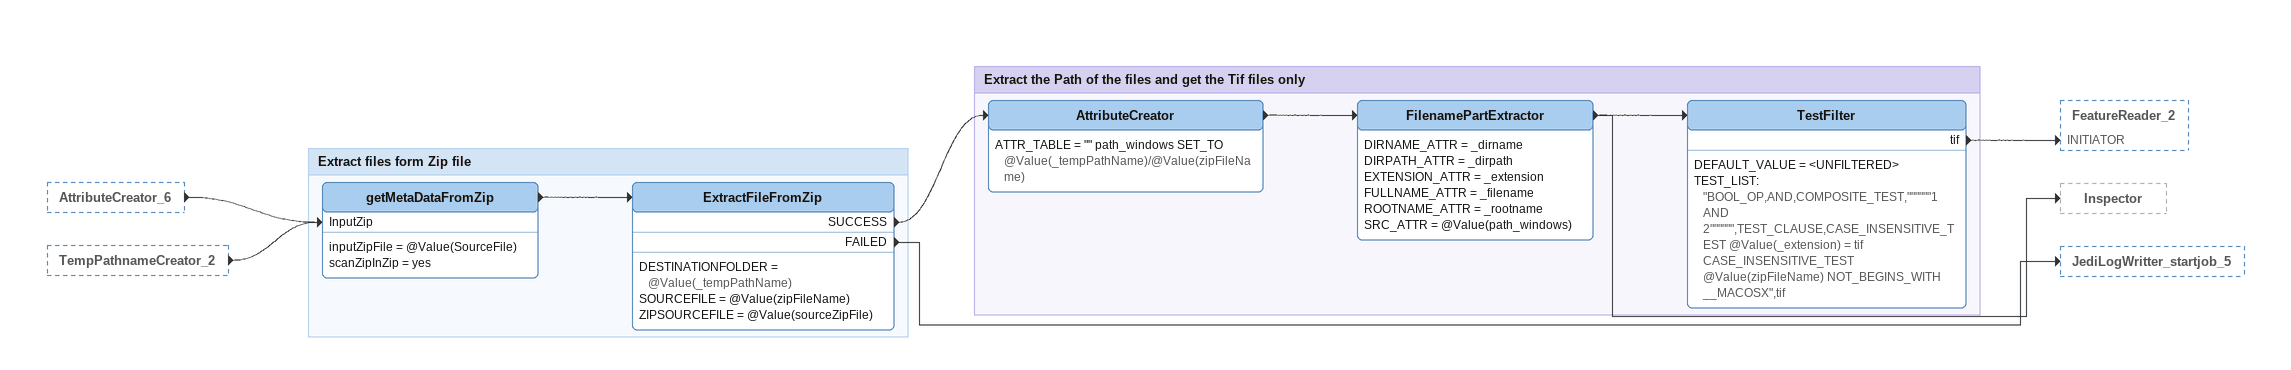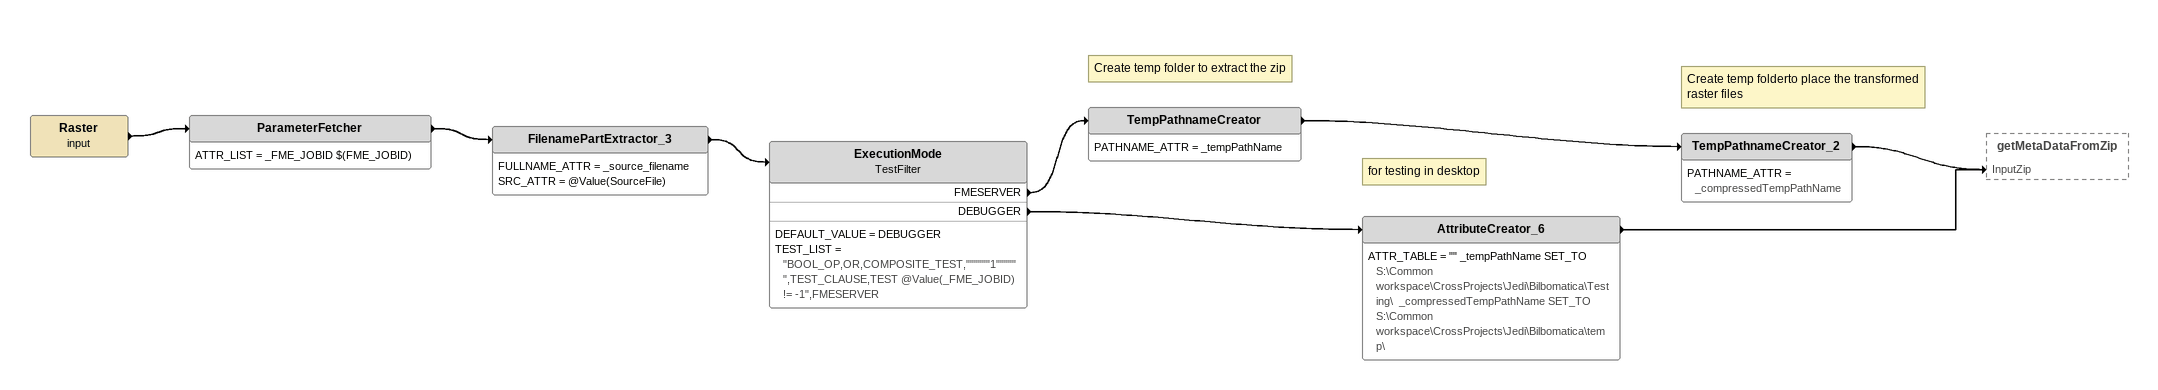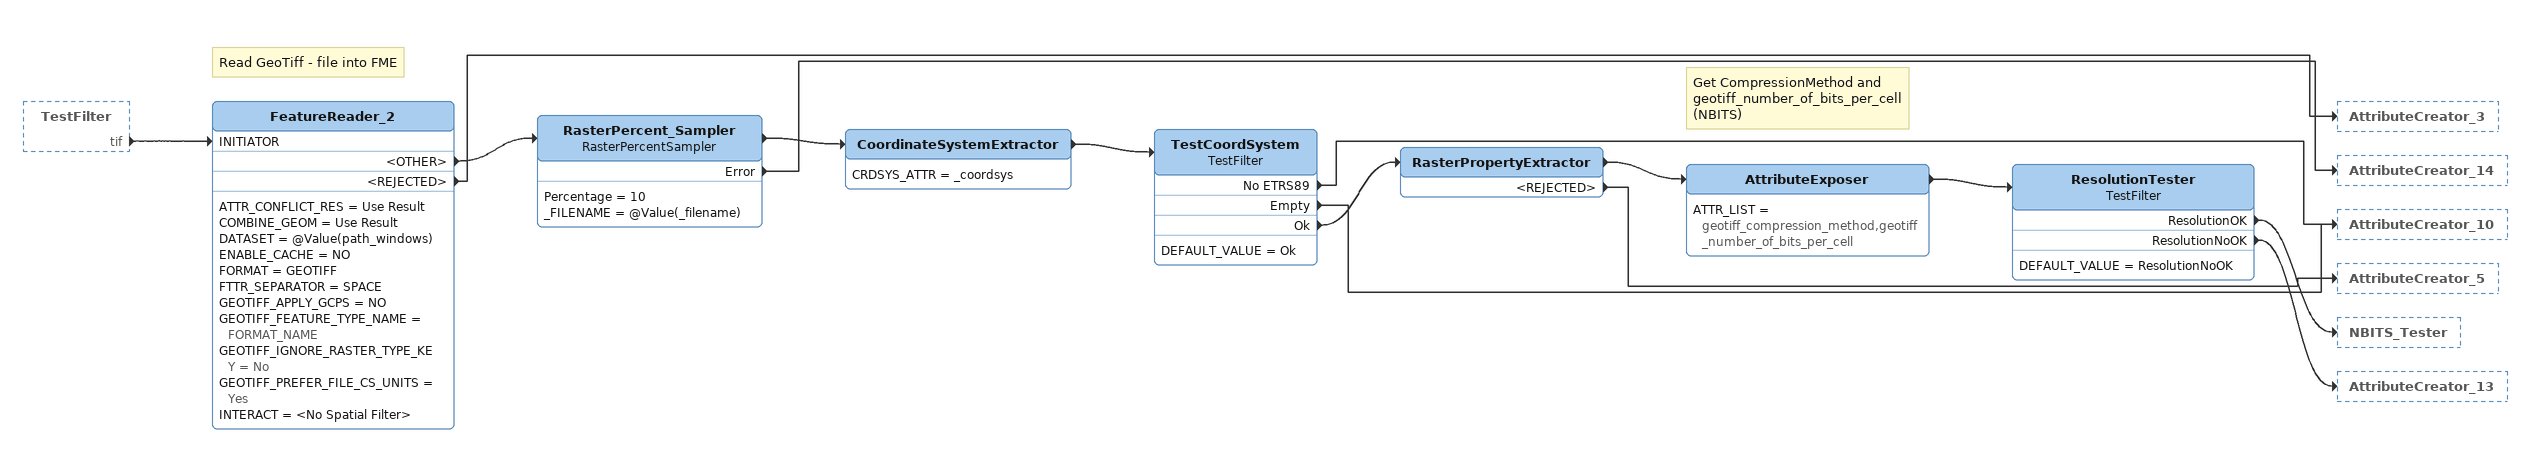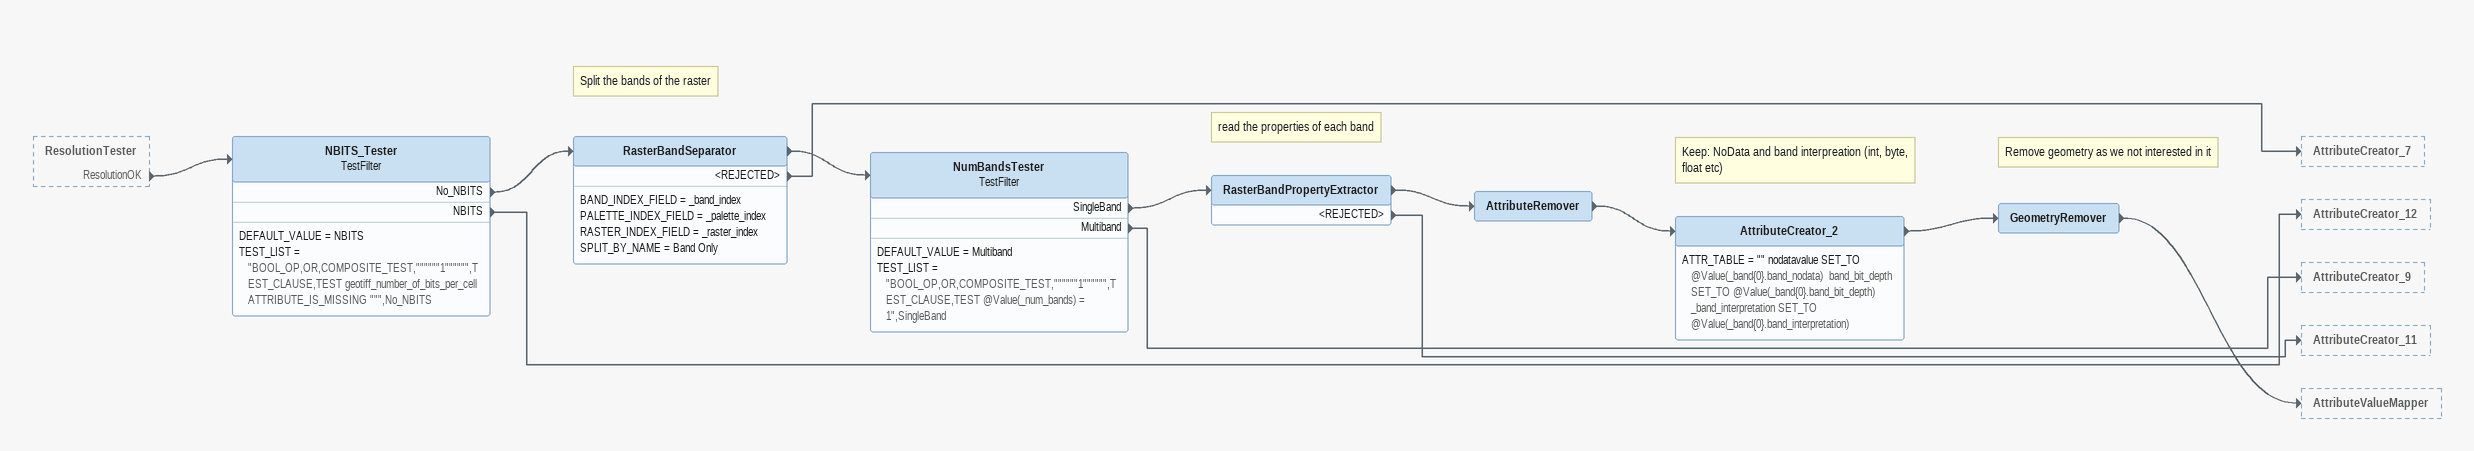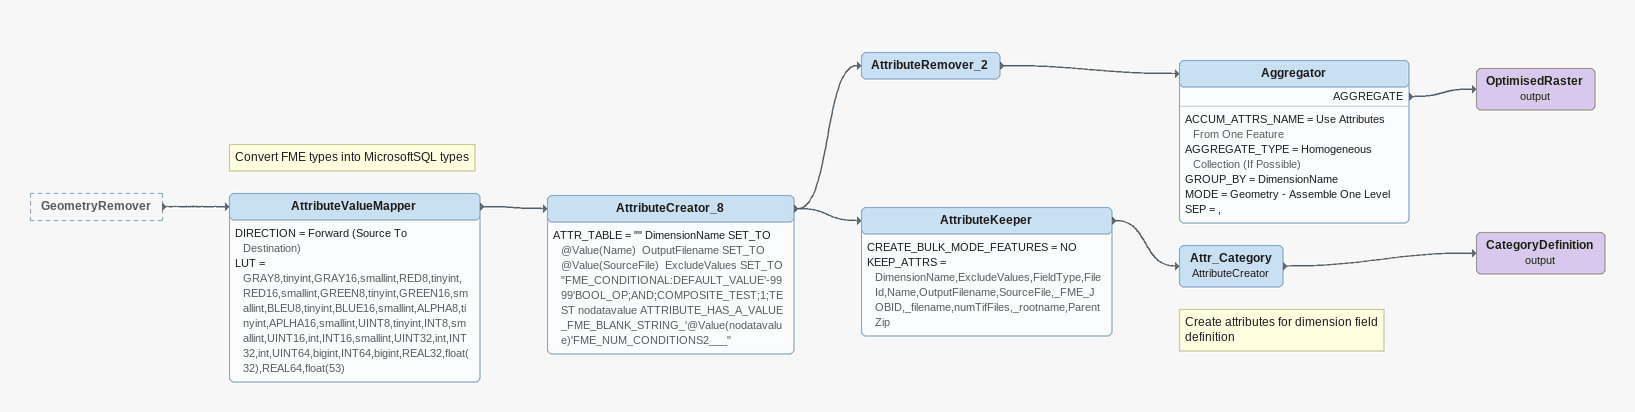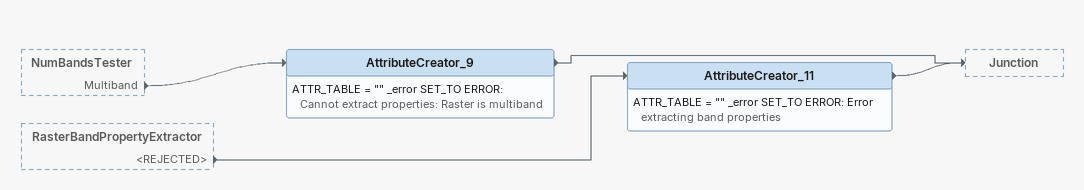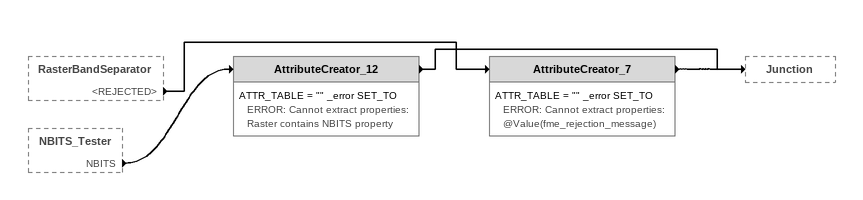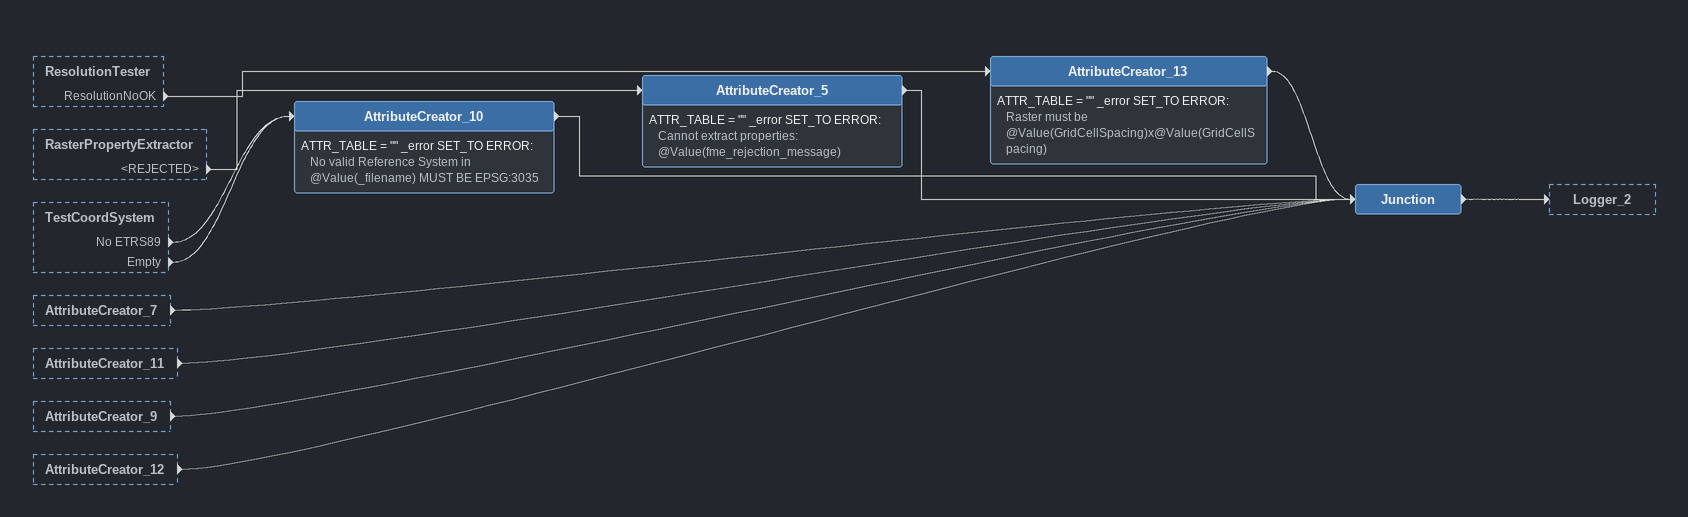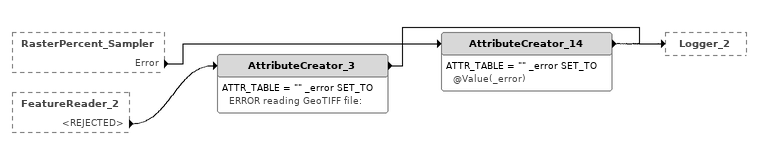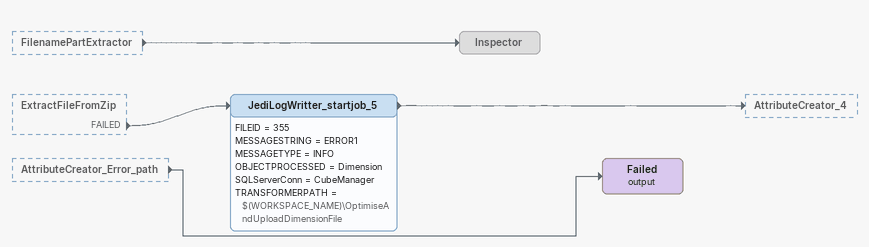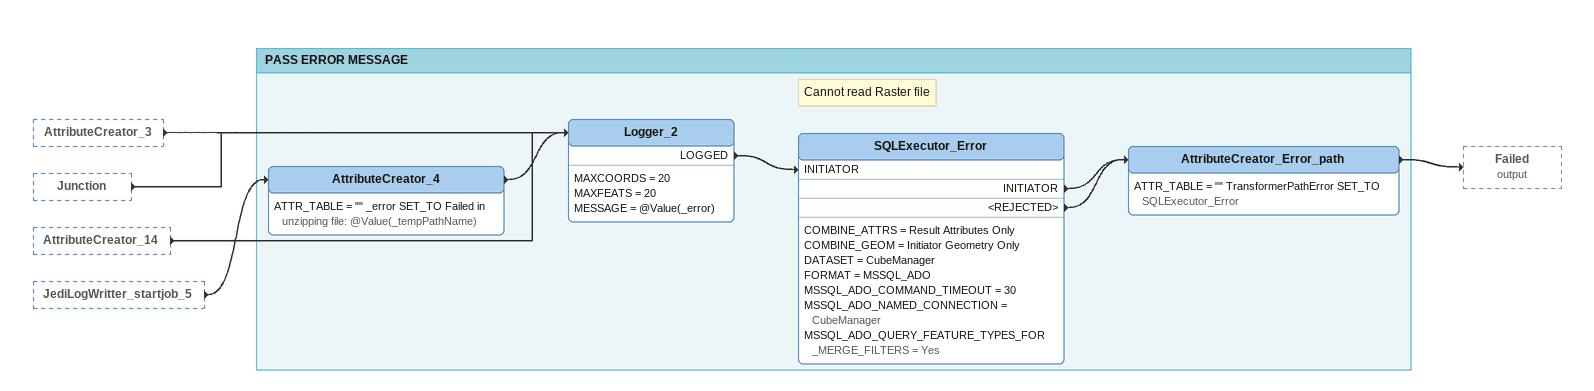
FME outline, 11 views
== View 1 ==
AttributeCreator_6 [outside]
    -> getMetaDataFromZip [InputZip]
TempPathnameCreator_2 [outside]
    -> getMetaDataFromZip [InputZip]

Bookmark: Extract files form Zip file
getMetaDataFromZip
    inputZipFile = @Value(SourceFile)
    scanZipInZip = yes
    -> ExtractFileFromZip
ExtractFileFromZip
    DESTINATIONFOLDER = @Value(_tempPathName)
    SOURCEFILE = @Value(zipFileName)
    ZIPSOURCEFILE = @Value(sourceZipFile)
    SUCCESS -> AttributeCreator
    FAILED -> JediLogWritter_startjob_5

Bookmark: Extract the Path of the files and get the Tif files only
AttributeCreator
    ATTR_TABLE = "" path_windows SET_TO @Value(_tempPathName)/@Value(zipFileName)
    -> FilenamePartExtractor
FilenamePartExtractor
    DIRNAME_ATTR = _dirname
    DIRPATH_ATTR = _dirpath
    EXTENSION_ATTR = _extension
    FULLNAME_ATTR = _filename
    ROOTNAME_ATTR = _rootname
    SRC_ATTR = @Value(path_windows)
    -> TestFilter
    -> Inspector
TestFilter
    DEFAULT_VALUE = <UNFILTERED>
    TEST_LIST:
      "BOOL_OP,AND,COMPOSITE_TEST,""""""1 AND 2"""""",TEST_CLAUSE,CASE_INSENSITIVE_TEST @Value(_extension) = tif
      CASE_INSENSITIVE_TEST @Value(zipFileName) NOT_BEGINS_WITH __MACOSX",tif
    tif -> FeatureReader_2 [INITIATOR]

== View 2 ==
Raster (input)
    -> ParameterFetcher
ParameterFetcher
    ATTR_LIST = _FME_JOBID $(FME_JOBID)
    -> FilenamePartExtractor_3
FilenamePartExtractor_3
    FULLNAME_ATTR = _source_filename
    SRC_ATTR = @Value(SourceFile)
    -> ExecutionMode
ExecutionMode: TestFilter
    DEFAULT_VALUE = DEBUGGER
    TEST_LIST = "BOOL_OP,OR,COMPOSITE_TEST,""""""1"""""",TEST_CLAUSE,TEST @Value(_FME_JOBID) != -1",FMESERVER
    FMESERVER -> TempPathnameCreator
    DEBUGGER -> AttributeCreator_6
Note: Create temp folder to extract the zip
TempPathnameCreator
    PATHNAME_ATTR = _tempPathName
    -> TempPathnameCreator_2
Note: Create temp folderto place the transformed raster files
TempPathnameCreator_2
    PATHNAME_ATTR = _compressedTempPathName
    -> getMetaDataFromZip [InputZip]
Note: for testing in desktop
AttributeCreator_6
    ATTR_TABLE = "" _tempPathName SET_TO S:\Common workspace\CrossProjects\Jedi\Bilbomatica\Testing\  _compressedTempPathName SET_TO S:\Common workspace\CrossProjects\Jedi\Bilbomatica\temp\
    -> getMetaDataFromZip [InputZip]

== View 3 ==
TestFilter [outside]
    tif -> FeatureReader_2 [INITIATOR]
Note: Read GeoTiff - file into FME
FeatureReader_2
    ATTR_CONFLICT_RES = Use Result
    COMBINE_GEOM = Use Result
    DATASET = @Value(path_windows)
    ENABLE_CACHE = NO
    FORMAT = GEOTIFF
    FTTR_SEPARATOR = SPACE
    GEOTIFF_APPLY_GCPS = NO
    GEOTIFF_FEATURE_TYPE_NAME = FORMAT_NAME
    GEOTIFF_IGNORE_RASTER_TYPE_KEY = No
    GEOTIFF_PREFER_FILE_CS_UNITS = Yes
    INTERACT = <No Spatial Filter>
    <OTHER> -> RasterPercent_Sampler
    <REJECTED> -> AttributeCreator_3
RasterPercent_Sampler: RasterPercentSampler
    Percentage = 10
    _FILENAME = @Value(_filename)
    -> CoordinateSystemExtractor
    Error -> AttributeCreator_14
CoordinateSystemExtractor
    CRDSYS_ATTR = _coordsys
    -> TestCoordSystem
TestCoordSystem: TestFilter
    DEFAULT_VALUE = Ok
    No ETRS89 -> AttributeCreator_10
    Empty -> AttributeCreator_10
    Ok -> RasterPropertyExtractor
RasterPropertyExtractor
    -> AttributeExposer
    <REJECTED> -> AttributeCreator_5
Note: Get CompressionMethod and geotiff_number_of_bits_per_cell (NBITS)
AttributeExposer
    ATTR_LIST = geotiff_compression_method,geotiff_number_of_bits_per_cell
    -> ResolutionTester
ResolutionTester: TestFilter
    DEFAULT_VALUE = ResolutionNoOK
    ResolutionOK -> NBITS_Tester
    ResolutionNoOK -> AttributeCreator_13

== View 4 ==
ResolutionTester [outside]
    ResolutionOK -> NBITS_Tester
NBITS_Tester: TestFilter
    DEFAULT_VALUE = NBITS
    TEST_LIST = "BOOL_OP,OR,COMPOSITE_TEST,""""""1"""""",TEST_CLAUSE,TEST geotiff_number_of_bits_per_cell ATTRIBUTE_IS_MISSING """,No_NBITS
    No_NBITS -> RasterBandSeparator
    NBITS -> AttributeCreator_12
Note: Split the bands of the raster
RasterBandSeparator
    BAND_INDEX_FIELD = _band_index
    PALETTE_INDEX_FIELD = _palette_index
    RASTER_INDEX_FIELD = _raster_index
    SPLIT_BY_NAME = Band Only
    -> NumBandsTester
    <REJECTED> -> AttributeCreator_7
NumBandsTester: TestFilter
    DEFAULT_VALUE = Multiband
    TEST_LIST = "BOOL_OP,OR,COMPOSITE_TEST,""""""1"""""",TEST_CLAUSE,TEST @Value(_num_bands) = 1",SingleBand
    SingleBand -> RasterBandPropertyExtractor
    Multiband -> AttributeCreator_9
Note: read the properties of each band
RasterBandPropertyExtractor
    -> AttributeRemover
    <REJECTED> -> AttributeCreator_11
AttributeRemover
    -> AttributeCreator_2
Note: Keep: NoData and band interpreation (int, byte, float etc)
AttributeCreator_2
    ATTR_TABLE = "" nodatavalue SET_TO @Value(_band{0}.band_nodata)  band_bit_depth SET_TO @Value(_band{0}.band_bit_depth)  _band_interpretation SET_TO @Value(_band{0}.band_interpretation)
    -> GeometryRemover
Note: Remove geometry as we not interested in it
GeometryRemover
    -> AttributeValueMapper

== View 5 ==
GeometryRemover [outside]
    -> AttributeValueMapper
Note: Convert FME types into MicrosoftSQL types
AttributeValueMapper
    DIRECTION = Forward (Source To Destination)
    LUT = GRAY8,tinyint,GRAY16,smallint,RED8,tinyint,RED16,smallint,GREEN8,tinyint,GREEN16,smallint,BLEU8,tinyint,BLUE16,smallint,ALPHA8,tinyint,APLHA16,smallint,UINT8,tinyint,INT8,smallint,UINT16,int,INT16,smallint,UINT32,int,INT32,int,UINT64,bigint,INT64,bigint,REAL32,float(32),REAL64,float(53)
    -> AttributeCreator_8
AttributeCreator_8
    ATTR_TABLE = "" DimensionName SET_TO @Value(Name)  OutputFilename SET_TO @Value(SourceFile)  ExcludeValues SET_TO "FME_CONDITIONAL:DEFAULT_VALUE'-9999'BOOL_OP;AND;COMPOSITE_TEST;1;TEST nodatavalue ATTRIBUTE_HAS_A_VALUE _FME_BLANK_STRING_'@Value(nodatavalue)'FME_NUM_CONDITIONS2___"
    -> AttributeKeeper
    -> AttributeRemover_2
AttributeRemover_2
    -> Aggregator
Aggregator
    ACCUM_ATTRS_NAME = Use Attributes From One Feature
    AGGREGATE_TYPE = Homogeneous Collection (If Possible)
    GROUP_BY = DimensionName
    MODE = Geometry - Assemble One Level
    SEP = ,
    AGGREGATE -> OptimisedRaster (output)
OptimisedRaster (output)
AttributeKeeper
    CREATE_BULK_MODE_FEATURES = NO
    KEEP_ATTRS = DimensionName,ExcludeValues,FieldType,FileId,Name,OutputFilename,SourceFile,_FME_JOBID,_filename,numTifFiles,_rootname,ParentZip
    -> Attr_Category
Note: Create attributes for dimension field definition
Attr_Category: AttributeCreator
    -> CategoryDefinition (output)
CategoryDefinition (output)

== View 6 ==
NumBandsTester [outside]
    Multiband -> AttributeCreator_9
RasterBandPropertyExtractor [outside]
    <REJECTED> -> AttributeCreator_11
AttributeCreator_11
    ATTR_TABLE = "" _error SET_TO ERROR: Error extracting band properties
    -> Junction
AttributeCreator_9
    ATTR_TABLE = "" _error SET_TO ERROR: Cannot extract properties: Raster is multiband
    -> Junction

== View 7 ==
RasterBandSeparator [outside]
    <REJECTED> -> AttributeCreator_7
NBITS_Tester [outside]
    NBITS -> AttributeCreator_12
AttributeCreator_7
    ATTR_TABLE = "" _error SET_TO ERROR: Cannot extract properties: @Value(fme_rejection_message)
    -> Junction
AttributeCreator_12
    ATTR_TABLE = "" _error SET_TO ERROR: Cannot extract properties: Raster contains NBITS property
    -> Junction

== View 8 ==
ResolutionTester [outside]
    ResolutionNoOK -> AttributeCreator_13
RasterPropertyExtractor [outside]
    <REJECTED> -> AttributeCreator_5
TestCoordSystem [outside]
    No ETRS89 -> AttributeCreator_10
    Empty -> AttributeCreator_10
AttributeCreator_7 [outside]
    -> Junction
AttributeCreator_11 [outside]
    -> Junction
AttributeCreator_9 [outside]
    -> Junction
AttributeCreator_12 [outside]
    -> Junction
AttributeCreator_13
    ATTR_TABLE = "" _error SET_TO ERROR: Raster must be @Value(GridCellSpacing)x@Value(GridCellSpacing)
    -> Junction
AttributeCreator_5
    ATTR_TABLE = "" _error SET_TO ERROR: Cannot extract properties: @Value(fme_rejection_message)
    -> Junction
AttributeCreator_10
    ATTR_TABLE = "" _error SET_TO ERROR: No valid Reference System in @Value(_filename) MUST BE EPSG:3035
    -> Junction
Junction
    -> Logger_2

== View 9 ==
RasterPercent_Sampler [outside]
    Error -> AttributeCreator_14
FeatureReader_2 [outside]
    <REJECTED> -> AttributeCreator_3
AttributeCreator_14
    ATTR_TABLE = "" _error SET_TO @Value(_error)
    -> Logger_2
AttributeCreator_3
    ATTR_TABLE = "" _error SET_TO ERROR reading GeoTIFF file:
    -> Logger_2

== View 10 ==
FilenamePartExtractor [outside]
    -> Inspector
ExtractFileFromZip [outside]
    FAILED -> JediLogWritter_startjob_5
AttributeCreator_Error_path [outside]
    -> Failed (output)
Inspector [off]
JediLogWritter_startjob_5
    FILEID = 355
    MESSAGESTRING = ERROR1
    MESSAGETYPE = INFO
    OBJECTPROCESSED = Dimension
    SQLServerConn = CubeManager
    TRANSFORMERPATH = $(WORKSPACE_NAME)\OptimiseAndUploadDimensionFile
    -> AttributeCreator_4
Failed (output)

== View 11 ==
AttributeCreator_3 [outside]
    -> Logger_2
Junction [outside]
    -> Logger_2
AttributeCreator_14 [outside]
    -> Logger_2
JediLogWritter_startjob_5 [outside]
    -> AttributeCreator_4

Bookmark: PASS ERROR MESSAGE
AttributeCreator_4
    ATTR_TABLE = "" _error SET_TO Failed in unzipping file: @Value(_tempPathName)
    -> Logger_2
Logger_2
    MAXCOORDS = 20
    MAXFEATS = 20
    MESSAGE = @Value(_error)
    LOGGED -> SQLExecutor_Error [INITIATOR]
Note: Cannot read Raster file
SQLExecutor_Error
    COMBINE_ATTRS = Result Attributes Only
    COMBINE_GEOM = Initiator Geometry Only
    DATASET = CubeManager
    FORMAT = MSSQL_ADO
    MSSQL_ADO_COMMAND_TIMEOUT = 30
    MSSQL_ADO_NAMED_CONNECTION = CubeManager
    MSSQL_ADO_QUERY_FEATURE_TYPES_FOR_MERGE_FILTERS = Yes
    INITIATOR -> AttributeCreator_Error_path
    <REJECTED> -> AttributeCreator_Error_path
AttributeCreator_Error_path
    ATTR_TABLE = "" TransformerPathError SET_TO SQLExecutor_Error
    -> Failed (output)
